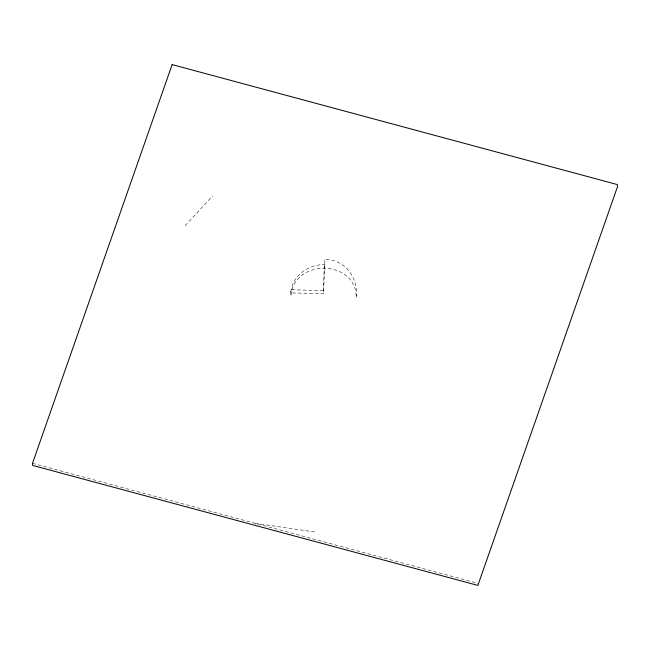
<?xml version="1.0" encoding="UTF-8"?>
<svg xmlns="http://www.w3.org/2000/svg" width="650" height="650" viewBox="0 0 650 650"><rect width="100%" height="100%" fill="white"/><g stroke="black" fill="none" stroke-linecap="round" stroke-linejoin="round"><path stroke-width="0.49" stroke-dasharray="3.25 2.44" d="M185.112 225.672L212.639 196.024M323.261 290.623L290.623 289.729L290.94 296.059C293.426 258.342 356.769 259.212 356.216 297.838C358.832 278.094 345.223 259.399 324.529 259.382L323.342 292.313M255.125 523.307L315.12 532.041M32.5 463.312L477.75 583.302M324.797 264.656L323.416 293.784L290.786 292.898C291.801 275.957 308.563 264.054 324.797 264.656"/><path stroke-width="0.97" d="M172.144 64.586L32.5 463.312L32.606 465.416L477.856 585.414L617.5 186.688L617.394 184.584L172.144 64.586"/></g></svg>
